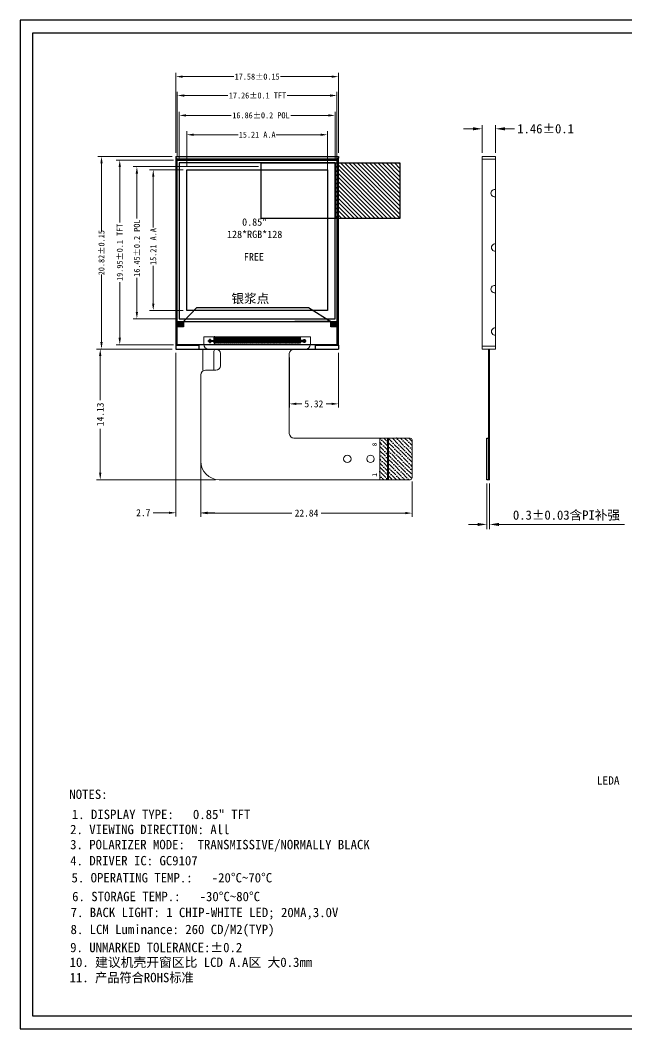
# Model space of a CAD drawing. Header units: millimetres. Extents: x 1551 to 1715, y -93 to 16.
# Drawn here: x 1551.4 to 1616.9, y -93.4 to 15.7 of the extents above; entities that cross this region are included whole.
import ezdxf
from ezdxf.lldxf.tags import DXFTag

# ---------------------------------------------------------------- set-up
doc = ezdxf.new("R2010")
doc.units = ezdxf.units.MM
for name, color, linetype, lineweight in [('BEZEL', 4, 'Continuous', 20), ('CEN', 1, 'CENTER', 15), ('FPC', 40, 'Continuous', 20), ('OBJ-DIM', 2, 'Continuous', 15), ('图框', 7, 'Continuous', 0)]:
    doc.layers.add(name, color=color, linetype=linetype, lineweight=lineweight)
for name, color, linetype in [('DIM', 120, 'Continuous'), ('DIM（标注）', 3, 'Continuous'), ('Frame', 7, 'Continuous'), ('HOUSING', 7, 'Continuous'), ('Index', 7, 'Continuous')]:
    doc.layers.add(name, color=color, linetype=linetype)
doc.styles.add('宋体', font='SimSun.ttf')
tags = doc.linetypes.add('CENTER', pattern=[2, 1.25, -0.25, 0.25, -0.25]).pattern_tags.tags
tags[10:11] = [DXFTag(74, 4), DXFTag(75, 0), DXFTag(340, '0'), DXFTag(46, 0.0), DXFTag(50, 0.0), DXFTag(44, 0.0), DXFTag(45, 0.0)]
tags[8:9] = [DXFTag(74, 4), DXFTag(75, 0), DXFTag(340, '0'), DXFTag(46, 0.0), DXFTag(50, 0.0), DXFTag(44, 0.0), DXFTag(45, 0.0)]
tags[6:7] = [DXFTag(74, 4), DXFTag(75, 0), DXFTag(340, '0'), DXFTag(46, 0.0), DXFTag(50, 0.0), DXFTag(44, 0.0), DXFTag(45, 0.0)]
tags[4:5] = [DXFTag(74, 4), DXFTag(75, 0), DXFTag(340, '0'), DXFTag(46, 0.0), DXFTag(50, 0.0), DXFTag(44, 0.0), DXFTag(45, 0.0)]
doc.dimstyles.new('ISO-25$0', dxfattribs={"dimscale": 0.5, "dimtxt": 2, "dimasz": 2, "dimexe": 0.8, "dimexo": 0.8, "dimtad": 0, "dimrnd": 0.01, "dimzin": 9, "dimdsep": 46, "dimtxsty": 'Standard', "dimcen": 2.5, "dimadec": 0, "dimazin": 2, "dimtfac": 1, "dimtofl": 0, "dimtmove": 0, "dimatfit": 0, "dimfxl": 1, "dimlwd": 13, "dimlwe": 13, "dimarcsym": 0})
doc.dimstyles.new('标准', dxfattribs={"dimtxt": 1.8, "dimasz": 1.5, "dimexe": 0.5, "dimexo": 0.4, "dimgap": 0.1, "dimtad": 1, "dimzin": 1, "dimdsep": 46, "dimtxsty": '宋体', "dimblk": 'CLOSEDBLANK', "dimcen": 0.09, "dimclrd": 96, "dimclre": 96, "dimclrt": 3, "dimadec": 0, "dimazin": 0, "dimtfac": 1, "dimtofl": 0, "dimtmove": 0, "dimatfit": 1, "dimldrblk": 'CLOSEDBLANK', "dimfxl": 1, "dimtolj": 1, "dimlwd": 0, "dimlwe": 0, "dimarcsym": 0})

# ---------------------------------------------------------------- blocks, each defined once
blk = doc.blocks.new('*D1')
at = {"color": 3, "lineweight": 13, "transparency": 16777216}
for p, q in [((1567.94, 0.54), (1561.72, 0.54)), ((1562.12, -0.21), (1562.12, -6.2)), ((1562.12, -18.66), (1562.12, -12.64)), ((1567.94, -19.41), (1561.72, -19.41))]:
    blk.add_line(p, q, dxfattribs=at)
at = {"color": 3, "transparency": 16777216}
for points in [[(1561.99, -0.21), (1562.24, -0.21), (1562.12, 0.54)], [(1561.99, -18.66), (1562.24, -18.66), (1562.12, -19.41)]]:
    blk.add_solid(points, dxfattribs=at)
at = {"layer": 'DEFPOINTS', "color": 0, "transparency": 16777216}
for p in [(1568.34, 0.54), (1562.12, -19.41), (1568.34, -19.41)]:
    blk.add_point(p, dxfattribs=at)
at = {"color": 3, "transparency": 16777216, "insert": (1562.12, -9.42), "char_height": 0.65, "attachment_point": 5, "rotation": 90, "style": '宋体'}
blk.add_mtext('19.95%%P0.1 TFT', dxfattribs=at)
blk = doc.blocks.new('*D2')
at = {"color": 3, "lineweight": 13, "transparency": 16777216}
for p, q in [((1568.34, 0.94), (1568.34, 7.93)), ((1585.6, 0.54), (1585.6, 7.93)), ((1569.09, 7.53), (1573.79, 7.53)), ((1584.85, 7.53), (1580.22, 7.53))]:
    blk.add_line(p, q, dxfattribs=at)
at = {"color": 3, "transparency": 16777216}
for points in [[(1569.09, 7.65), (1569.09, 7.4), (1568.34, 7.53)], [(1584.85, 7.65), (1584.85, 7.4), (1585.6, 7.53)]]:
    blk.add_solid(points, dxfattribs=at)
at = {"layer": 'DEFPOINTS', "color": 0, "transparency": 16777216}
for p in [(1585.6, 7.53), (1568.34, 0.54), (1585.6, 0.14)]:
    blk.add_point(p, dxfattribs=at)
at = {"color": 3, "transparency": 16777216, "insert": (1577, 7.53), "char_height": 0.65, "attachment_point": 5, "style": '宋体'}
blk.add_mtext('17.26%%P0.1 TFT', dxfattribs=at)
blk = doc.blocks.new('*D5')
at = {"color": 3, "lineweight": 13, "transparency": 16777216}
for p, q in [((1568.54, 0.64), (1568.54, 5.78)), ((1585.4, 0.64), (1585.4, 5.78)), ((1569.29, 5.38), (1574.16, 5.38)), ((1584.65, 5.38), (1580.6, 5.38))]:
    blk.add_line(p, q, dxfattribs=at)
at = {"color": 3, "transparency": 16777216}
for points in [[(1569.29, 5.5), (1569.29, 5.25), (1568.54, 5.38)], [(1584.65, 5.5), (1584.65, 5.25), (1585.4, 5.38)]]:
    blk.add_solid(points, dxfattribs=at)
at = {"layer": 'DEFPOINTS', "color": 0, "transparency": 16777216}
for p in [(1585.4, 5.38), (1568.54, 0.24), (1585.4, 0.24)]:
    blk.add_point(p, dxfattribs=at)
at = {"color": 3, "transparency": 16777216, "insert": (1577.38, 5.38), "char_height": 0.65, "attachment_point": 5, "style": '宋体'}
blk.add_mtext('16.86%%p0.2 POL', dxfattribs=at)
blk = doc.blocks.new('*D6')
at = {"color": 3, "lineweight": 13, "transparency": 16777216}
for p, q in [((1577.1, -0.16), (1563.57, -0.16)), ((1563.97, -0.91), (1563.97, -5.75)), ((1563.97, -15.86), (1563.97, -12.19)), ((1568.14, -16.61), (1563.57, -16.61))]:
    blk.add_line(p, q, dxfattribs=at)
at = {"color": 3, "transparency": 16777216}
for points in [[(1563.84, -0.91), (1564.09, -0.91), (1563.97, -0.16)], [(1563.84, -15.86), (1564.09, -15.86), (1563.97, -16.61)]]:
    blk.add_solid(points, dxfattribs=at)
at = {"layer": 'DEFPOINTS', "color": 0, "transparency": 16777216}
for p in [(1577.5, -0.16), (1563.97, -16.61), (1568.54, -16.61)]:
    blk.add_point(p, dxfattribs=at)
at = {"color": 3, "transparency": 16777216, "insert": (1563.97, -8.97), "char_height": 0.65, "attachment_point": 5, "rotation": 90, "style": '宋体'}
blk.add_mtext('16.45%%P0.2 POL', dxfattribs=at)
blk = doc.blocks.new('*D8')
at = {"color": 3, "lineweight": 13, "transparency": 16777216}
for p, q in [((1568.96, -0.5), (1565.34, -0.5)), ((1565.74, -1.25), (1565.74, -6.74)), ((1565.74, -14.96), (1565.74, -10.87)), ((1568.96, -15.71), (1565.34, -15.71))]:
    blk.add_line(p, q, dxfattribs=at)
at = {"color": 3, "transparency": 16777216}
for points in [[(1565.61, -1.25), (1565.86, -1.25), (1565.74, -0.5)], [(1565.61, -14.96), (1565.86, -14.96), (1565.74, -15.71)]]:
    blk.add_solid(points, dxfattribs=at)
at = {"layer": 'DEFPOINTS', "color": 0, "transparency": 16777216}
for p in [(1565.74, -0.5), (1569.36, -0.5), (1569.36, -15.71)]:
    blk.add_point(p, dxfattribs=at)
at = {"color": 3, "transparency": 16777216, "insert": (1565.74, -8.8), "char_height": 0.65, "attachment_point": 5, "rotation": 90, "style": '宋体'}
blk.add_mtext('15.21 A.A', dxfattribs=at)
blk = doc.blocks.new('*D9')
at = {"color": 3, "lineweight": 13, "transparency": 16777216}
for p, q in [((1569.36, -0.1), (1569.36, 3.69)), ((1570.11, 3.29), (1574.9, 3.29)), ((1583.82, 3.29), (1579.04, 3.29)), ((1584.57, -0.5), (1584.57, 3.69))]:
    blk.add_line(p, q, dxfattribs=at)
at = {"color": 3, "transparency": 16777216}
for points in [[(1570.11, 3.41), (1570.11, 3.16), (1569.36, 3.29)], [(1583.82, 3.41), (1583.82, 3.16), (1584.57, 3.29)]]:
    blk.add_solid(points, dxfattribs=at)
at = {"layer": 'DEFPOINTS', "color": 0, "transparency": 16777216}
for p in [(1584.57, 3.29), (1569.36, -0.5), (1584.57, -0.9)]:
    blk.add_point(p, dxfattribs=at)
at = {"color": 3, "transparency": 16777216, "insert": (1576.97, 3.29), "char_height": 0.65, "attachment_point": 5, "style": '宋体'}
blk.add_mtext('15.21 A.A', dxfattribs=at)
blk = doc.blocks.new('*D25')
at = {"color": 3, "lineweight": 13, "transparency": 16777216}
for p, q in [((1568.18, 1.34), (1568.18, 9.97)), ((1585.76, 1.34), (1585.76, 9.97)), ((1568.93, 9.57), (1574.46, 9.57)), ((1585.01, 9.57), (1579.48, 9.57))]:
    blk.add_line(p, q, dxfattribs=at)
at = {"color": 3, "transparency": 16777216}
for points in [[(1568.93, 9.69), (1568.93, 9.44), (1568.18, 9.57)], [(1585.01, 9.69), (1585.01, 9.44), (1585.76, 9.57)]]:
    blk.add_solid(points, dxfattribs=at)
at = {"layer": 'DEFPOINTS', "color": 0, "transparency": 16777216}
for p in [(1585.76, 9.57), (1568.18, 0.94), (1585.76, 0.94)]:
    blk.add_point(p, dxfattribs=at)
at = {"color": 3, "transparency": 16777216, "insert": (1576.97, 9.57), "char_height": 0.65, "attachment_point": 5, "style": '宋体'}
blk.add_mtext('17.58%%P0.15', dxfattribs=at)
blk = doc.blocks.new('*D26')
at = {"color": 3, "lineweight": 13, "transparency": 16777216}
for p, q in [((1567.78, 0.94), (1559.74, 0.94)), ((1560.14, 0.19), (1560.14, -7.13)), ((1560.14, -19.13), (1560.14, -11.81)), ((1567.78, -19.88), (1559.74, -19.88))]:
    blk.add_line(p, q, dxfattribs=at)
at = {"color": 3, "transparency": 16777216}
for points in [[(1560.02, 0.19), (1560.27, 0.19), (1560.14, 0.94)], [(1560.02, -19.13), (1560.27, -19.13), (1560.14, -19.88)]]:
    blk.add_solid(points, dxfattribs=at)
at = {"layer": 'DEFPOINTS', "color": 0, "transparency": 16777216}
for p in [(1568.18, 0.94), (1560.14, -19.88), (1568.18, -19.88)]:
    blk.add_point(p, dxfattribs=at)
at = {"color": 3, "transparency": 16777216, "insert": (1560.14, -9.47), "char_height": 0.65, "attachment_point": 5, "rotation": 90, "style": '宋体'}
blk.add_mtext('20.82{\\Ftxt|c0;\\Q3;%%P0.15}', dxfattribs=at)
blk = doc.blocks.new('*D24')
at = {"layer": 'DEFPOINTS', "color": 0, "transparency": 16777216}
for p in [(1601.29, 3.93), (1601.29, 0.94), (1602.75, 0.94)]:
    blk.add_point(p, dxfattribs=at)
at = {"layer": 'DIM（标注）', "color": 0, "lineweight": 13, "transparency": 16777216}
for p, q in [((1600.29, 3.93), (1599.29, 3.93)), ((1601.29, 1.34), (1601.29, 4.33)), ((1602.75, 1.34), (1602.75, 4.33)), ((1603.75, 3.93), (1604.79, 3.93))]:
    blk.add_line(p, q, dxfattribs=at)
at = {"layer": 'DIM（标注）', "color": 0, "transparency": 16777216}
for points in [[(1600.29, 4.1), (1600.29, 3.76), (1601.29, 3.93)], [(1603.75, 4.1), (1603.75, 3.76), (1602.75, 3.93)]]:
    blk.add_solid(points, dxfattribs=at)
at = {"layer": 'DIM（标注）', "color": 0, "transparency": 16777216, "insert": (1608.15, 3.93), "char_height": 1, "attachment_point": 5}
blk.add_mtext('{\\fSimSun|b0|i0|c134|p2;1.46%%P0.1}', dxfattribs=at)
blk = doc.blocks.new('A$C2CD672AE')
at = {"color": 6}
blk.add_lwpolyline([(1.03, 18.91), (16.23, 18.91), (16.23, 3.7), (1.03, 3.7)], close=True, dxfattribs=at)
for points in [[(3.98, 0.35), (3.38, 0.35), (3.38, 0.45), (3.98, 0.45)], [(3.58, 0.55), (3.48, 0.55), (3.48, 0.25), (3.58, 0.25)], [(4.05, 0.15), (3.98, 0.15), (3.98, 0.85), (4.05, 0.85)], [(3.98, 0.15), (4.05, 0.15), (4.05, 0.85), (3.98, 0.85)], [(4.18, 0.15), (4.11, 0.15), (4.11, 0.85), (4.18, 0.85)], [(4.31, 0.15), (4.24, 0.15), (4.24, 0.85), (4.31, 0.85)], [(4.44, 0.15), (4.37, 0.15), (4.37, 0.85), (4.44, 0.85)], [(4.57, 0.15), (4.5, 0.15), (4.5, 0.85), (4.57, 0.85)], [(4.7, 0.15), (4.63, 0.15), (4.63, 0.85), (4.7, 0.85)], [(4.83, 0.15), (4.76, 0.15), (4.76, 0.85), (4.83, 0.85)], [(4.96, 0.15), (4.89, 0.15), (4.89, 0.85), (4.96, 0.85)], [(5.09, 0.15), (5.02, 0.15), (5.02, 0.85), (5.09, 0.85)], [(5.22, 0.15), (5.15, 0.15), (5.15, 0.85), (5.22, 0.85)], [(5.35, 0.15), (5.28, 0.15), (5.28, 0.85), (5.35, 0.85)], [(5.48, 0.15), (5.41, 0.15), (5.41, 0.85), (5.48, 0.85)], [(5.61, 0.15), (5.54, 0.15), (5.54, 0.85), (5.61, 0.85)], [(5.74, 0.15), (5.67, 0.15), (5.67, 0.85), (5.74, 0.85)], [(5.87, 0.15), (5.8, 0.15), (5.8, 0.85), (5.87, 0.85)], [(6, 0.15), (5.93, 0.15), (5.93, 0.85), (6, 0.85)], [(6.13, 0.15), (6.06, 0.15), (6.06, 0.85), (6.13, 0.85)], [(6.26, 0.15), (6.19, 0.15), (6.19, 0.85), (6.26, 0.85)], [(6.39, 0.15), (6.32, 0.15), (6.32, 0.85), (6.39, 0.85)], [(6.52, 0.15), (6.45, 0.15), (6.45, 0.85), (6.52, 0.85)], [(6.65, 0.15), (6.58, 0.15), (6.58, 0.85), (6.65, 0.85)], [(6.78, 0.15), (6.71, 0.15), (6.71, 0.85), (6.78, 0.85)], [(6.91, 0.15), (6.84, 0.15), (6.84, 0.85), (6.91, 0.85)], [(7.04, 0.15), (6.97, 0.15), (6.97, 0.85), (7.04, 0.85)], [(7.17, 0.15), (7.1, 0.15), (7.1, 0.85), (7.17, 0.85)], [(7.3, 0.15), (7.23, 0.15), (7.23, 0.85), (7.3, 0.85)], [(7.43, 0.15), (7.36, 0.15), (7.36, 0.85), (7.43, 0.85)], [(7.56, 0.15), (7.49, 0.15), (7.49, 0.85), (7.56, 0.85)], [(7.69, 0.15), (7.62, 0.15), (7.62, 0.85), (7.69, 0.85)], [(7.82, 0.15), (7.75, 0.15), (7.75, 0.85), (7.82, 0.85)], [(7.95, 0.15), (7.88, 0.15), (7.88, 0.85), (7.95, 0.85)], [(8.08, 0.15), (8.01, 0.15), (8.01, 0.85), (8.08, 0.85)], [(8.21, 0.15), (8.14, 0.15), (8.14, 0.85), (8.21, 0.85)], [(8.34, 0.15), (8.27, 0.15), (8.27, 0.85), (8.34, 0.85)], [(8.47, 0.15), (8.4, 0.15), (8.4, 0.85), (8.47, 0.85)], [(8.6, 0.15), (8.53, 0.15), (8.53, 0.85), (8.6, 0.85)], [(8.73, 0.15), (8.66, 0.15), (8.66, 0.85), (8.73, 0.85)], [(8.86, 0.15), (8.79, 0.15), (8.79, 0.85), (8.86, 0.85)], [(8.99, 0.15), (8.92, 0.15), (8.92, 0.85), (8.99, 0.85)], [(9.12, 0.15), (9.05, 0.15), (9.05, 0.85), (9.12, 0.85)], [(9.25, 0.15), (9.18, 0.15), (9.18, 0.85), (9.25, 0.85)], [(9.38, 0.15), (9.31, 0.15), (9.31, 0.85), (9.38, 0.85)], [(9.51, 0.15), (9.44, 0.15), (9.44, 0.85), (9.51, 0.85)], [(9.64, 0.15), (9.57, 0.15), (9.57, 0.85), (9.64, 0.85)], [(9.77, 0.15), (9.7, 0.15), (9.7, 0.85), (9.77, 0.85)], [(9.9, 0.15), (9.83, 0.15), (9.83, 0.85), (9.9, 0.85)], [(10.03, 0.15), (9.96, 0.15), (9.96, 0.85), (10.03, 0.85)], [(10.16, 0.15), (10.09, 0.15), (10.09, 0.85), (10.16, 0.85)], [(10.29, 0.15), (10.22, 0.15), (10.22, 0.85), (10.29, 0.85)], [(10.42, 0.15), (10.35, 0.15), (10.35, 0.85), (10.42, 0.85)], [(10.55, 0.15), (10.48, 0.15), (10.48, 0.85), (10.55, 0.85)], [(10.68, 0.15), (10.61, 0.15), (10.61, 0.85), (10.68, 0.85)], [(10.81, 0.15), (10.74, 0.15), (10.74, 0.85), (10.81, 0.85)], [(10.94, 0.15), (10.87, 0.15), (10.87, 0.85), (10.94, 0.85)], [(11.07, 0.15), (11, 0.15), (11, 0.85), (11.07, 0.85)], [(11.2, 0.15), (11.13, 0.15), (11.13, 0.85), (11.2, 0.85)], [(11.33, 0.15), (11.26, 0.15), (11.26, 0.85), (11.33, 0.85)], [(11.46, 0.15), (11.39, 0.15), (11.39, 0.85), (11.46, 0.85)], [(11.59, 0.15), (11.52, 0.15), (11.52, 0.85), (11.59, 0.85)], [(11.72, 0.15), (11.65, 0.15), (11.65, 0.85), (11.72, 0.85)], [(11.85, 0.15), (11.78, 0.15), (11.78, 0.85), (11.85, 0.85)], [(11.98, 0.15), (11.91, 0.15), (11.91, 0.85), (11.98, 0.85)], [(12.11, 0.15), (12.04, 0.15), (12.04, 0.85), (12.11, 0.85)], [(12.24, 0.15), (12.17, 0.15), (12.17, 0.85), (12.24, 0.85)], [(12.37, 0.15), (12.3, 0.15), (12.3, 0.85), (12.37, 0.85)], [(12.5, 0.15), (12.43, 0.15), (12.43, 0.85), (12.5, 0.85)], [(12.63, 0.15), (12.56, 0.15), (12.56, 0.85), (12.63, 0.85)], [(12.76, 0.15), (12.69, 0.15), (12.69, 0.85), (12.76, 0.85)], [(12.89, 0.15), (12.82, 0.15), (12.82, 0.85), (12.89, 0.85)], [(13.02, 0.15), (12.95, 0.15), (12.95, 0.85), (13.02, 0.85)], [(13.15, 0.15), (13.08, 0.15), (13.08, 0.85), (13.15, 0.85)], [(13.28, 0.15), (13.21, 0.15), (13.21, 0.85), (13.28, 0.85)], [(13.28, 0.35), (13.88, 0.35), (13.88, 0.45), (13.28, 0.45)], [(13.68, 0.55), (13.78, 0.55), (13.78, 0.25), (13.68, 0.25)]]:
    blk.add_lwpolyline(points, close=True)
at = {"layer": 'DIM'}
for p, q in [((0, 19.95), (17.26, 19.95)), ((0, 0), (0, 19.95)), ((17.26, 19.95), (17.26, 0)), ((0, 2.5), (17.26, 2.5)), ((17.26, 0), (0, 0))]:
    blk.add_line(p, q, dxfattribs=at)
at = {"color": 4, "char_height": 2, "attachment_point": 1, "style": '宋体'}
for s, insert, width in [('{\\H0.4x;   0.85" \\P128*RGB*128}', (5.37, 13.66), 8.1916), ('{\\H0.4x;FREE}', (7.19, 9.9), 3.1399)]:
    blk.add_mtext(s, dxfattribs=dict(at, insert=insert, width=width))
blk = doc.blocks.new('*D36')
at = {"color": 3, "lineweight": 13, "transparency": 16777216}
for p, q in [((1567.78, -19.88), (1559.61, -19.88)), ((1560.01, -20.63), (1560.01, -25.39)), ((1560.01, -33.26), (1560.01, -28.5)), ((1572.48, -34.01), (1559.61, -34.01))]:
    blk.add_line(p, q, dxfattribs=at)
at = {"color": 3, "transparency": 16777216}
for points in [[(1559.88, -20.63), (1560.13, -20.63), (1560.01, -19.88)], [(1559.88, -33.26), (1560.13, -33.26), (1560.01, -34.01)]]:
    blk.add_solid(points, dxfattribs=at)
at = {"layer": 'DEFPOINTS', "color": 0, "transparency": 16777216}
for p in [(1568.18, -19.88), (1560.01, -34.01), (1572.88, -34.01)]:
    blk.add_point(p, dxfattribs=at)
at = {"color": 3, "transparency": 16777216, "insert": (1560.01, -26.94), "char_height": 0.75, "attachment_point": 5, "rotation": 90, "style": '宋体'}
blk.add_mtext('14.13', dxfattribs=at)
blk = doc.blocks.new('*D38')
at = {"color": 2, "lineweight": 0, "transparency": 16777216}
for p, q in [((1601.8, -34.41), (1601.8, -39.34)), ((1602.1, -34.41), (1602.1, -39.34)), ((1600.8, -38.84), (1599.8, -38.84)), ((1603.1, -38.84), (1616.68, -38.84))]:
    blk.add_line(p, q, dxfattribs=at)
at = {"color": 2, "transparency": 16777216}
for points in [[(1600.8, -38.68), (1600.8, -39.01), (1601.8, -38.84)], [(1603.1, -38.68), (1603.1, -39.01), (1602.1, -38.84)]]:
    blk.add_solid(points, dxfattribs=at)
at = {"layer": 'DEFPOINTS', "color": 0, "transparency": 16777216}
for p in [(1601.8, -34.01), (1602.1, -34.01), (1601.8, -38.84)]:
    blk.add_point(p, dxfattribs=at)
at = {"color": 3, "transparency": 16777216, "insert": (1610.41, -37.89), "char_height": 1, "attachment_point": 5, "style": '宋体'}
blk.add_mtext('\\A1;0.3%%P0.03含PI补强', dxfattribs=at)
blk = doc.blocks.new('_ClosedBlank')
at = {"color": 0, "linetype": 'ByBlock', "lineweight": -2}
for p, q in [((-1, 0.17), (0, 0)), ((-1, 0.17), (-1, -0.17)), ((0, 0), (-1, -0.17))]:
    blk.add_line(p, q, dxfattribs=at)
blk = doc.blocks.new('*D39')
at = {"color": 3, "lineweight": 13, "transparency": 16777216}
for p, q in [((1568.18, -20.28), (1568.18, -37.98)), ((1570.88, -23.08), (1570.88, -37.98)), ((1567.43, -37.58), (1565.71, -37.58)), ((1571.63, -37.58), (1572.38, -37.58))]:
    blk.add_line(p, q, dxfattribs=at)
at = {"color": 3, "transparency": 16777216}
for points in [[(1567.43, -37.46), (1567.43, -37.71), (1568.18, -37.58)], [(1571.63, -37.46), (1571.63, -37.71), (1570.88, -37.58)]]:
    blk.add_solid(points, dxfattribs=at)
at = {"layer": 'DEFPOINTS', "color": 0, "transparency": 16777216}
for p in [(1568.18, -19.88), (1570.88, -22.68), (1570.88, -37.58)]:
    blk.add_point(p, dxfattribs=at)
at = {"color": 3, "transparency": 16777216, "insert": (1564.66, -37.58), "char_height": 0.75, "attachment_point": 5, "style": '宋体'}
blk.add_mtext('2.7', dxfattribs=at)
blk = doc.blocks.new('*D40')
at = {"color": 3, "lineweight": 13, "transparency": 16777216}
for p, q in [((1570.88, -27.74), (1570.88, -38.02)), ((1593.72, -34.21), (1593.72, -38.02)), ((1571.63, -37.62), (1580.7, -37.62)), ((1592.97, -37.62), (1583.9, -37.62))]:
    blk.add_line(p, q, dxfattribs=at)
at = {"color": 3, "transparency": 16777216}
for points in [[(1571.63, -37.49), (1571.63, -37.74), (1570.88, -37.62)], [(1592.97, -37.49), (1592.97, -37.74), (1593.72, -37.62)]]:
    blk.add_solid(points, dxfattribs=at)
at = {"layer": 'DEFPOINTS', "color": 0, "transparency": 16777216}
for p in [(1570.88, -27.34), (1593.72, -33.81), (1593.72, -37.62)]:
    blk.add_point(p, dxfattribs=at)
at = {"color": 3, "transparency": 16777216, "insert": (1582.3, -37.62), "char_height": 0.75, "attachment_point": 5, "style": '宋体'}
blk.add_mtext('22.84', dxfattribs=at)
blk = doc.blocks.new('*D41')
at = {"color": 3, "lineweight": 13, "transparency": 16777216}
for p, q in [((1585.76, -20.28), (1585.76, -26.21)), ((1580.45, -20.78), (1580.45, -26.21)), ((1581.2, -25.81), (1581.79, -25.81)), ((1585.01, -25.81), (1584.42, -25.81))]:
    blk.add_line(p, q, dxfattribs=at)
at = {"color": 3, "transparency": 16777216}
for points in [[(1581.2, -25.68), (1581.2, -25.93), (1580.45, -25.81)], [(1585.01, -25.68), (1585.01, -25.93), (1585.76, -25.81)]]:
    blk.add_solid(points, dxfattribs=at)
at = {"layer": 'DEFPOINTS', "color": 0, "transparency": 16777216}
for p in [(1580.45, -20.38), (1585.76, -19.88), (1580.45, -25.81)]:
    blk.add_point(p, dxfattribs=at)
at = {"color": 3, "transparency": 16777216, "insert": (1583.1, -25.81), "char_height": 0.75, "attachment_point": 5, "style": '宋体'}
blk.add_mtext('5.32', dxfattribs=at)

msp = doc.modelspace()

# ---------------------------------------------------------------- hatches: boundary and pattern name
h = msp.add_hatch()
h.set_pattern_fill('ANSI31', color=2, scale=0.1, angle=90, style=0)
h.set_pattern_definition([(135, (4.5981, -11.03934), (-0.2245064, -0.2245064), [])])
h.paths.add_polyline_path([(1585.3979, 0.2407), (1585.3979, -5.7593), (1592.3979, -5.7593), (1592.3979, 0.2407)])
for points in [[(1569.001, -17.4831), (1569.001, -16.909), (1568.3379, -16.909), (1568.3379, -17.4831)], [(1585.5979, -17.4831), (1585.5979, -16.909), (1584.9348, -16.909), (1584.9348, -17.4831)]]:
    msp.add_hatch(color=256).paths.add_polyline_path(points)
h = msp.add_hatch()
h.set_pattern_fill('ANSI36', color=256, scale=0.1, angle=90, style=0)
h.set_pattern_definition([(135, (1552.8386, -1685.80832), (-0.61739261, 0.1683798), [0.79375, -0.15875, 0, -0.15875])])
h.paths.add_polyline_path([(1593.0179, -34.0093), (1593.5179, -34.0093, 0.41421356), (1593.7179, -33.8093), (1593.7179, -29.7093, 0.41421356), (1593.5179, -29.5093), (1593.0179, -29.5093), (1591.1179, -29.5093), (1591.1179, -34.0093)])
h.paths.add_polyline_path([(1590.2179, -34.0093), (1591.1179, -34.0093), (1591.1179, -29.5093), (1590.2179, -29.5093)])

# ---------------------------------------------------------------- linework, layer by layer
for p, q in [((1568.1779, 0.9407), (1585.7579, 0.9407)), ((1568.1779, 0.9407), (1568.1779, 0.7407)), ((1585.6579, 0.6407), (1568.2779, 0.6407)), ((1577.3979, 0.2407), (1592.3979, 0.2407)), ((1577.3979, -5.7593), (1577.3979, 0.2407)), ((1585.3979, 0.2407), (1585.3979, -5.7593)), ((1585.7579, 0.9407), (1585.7579, 0.7407)), ((1592.3979, 0.2407), (1592.3979, -5.7593)), ((1592.3979, -5.7593), (1577.3979, -5.7593)), ((1569.001, -16.909), (1570.4525, -15.4055)), ((1570.4525, -15.4055), (1582.5322, -15.4055)), ((1582.5322, -15.4055), (1584.9348, -16.909)), ((1584.9348, -16.909), (1581.0466, -16.909)), ((1568.1779, -19.4793), (1570.6779, -19.4793)), ((1568.1779, -19.4793), (1568.1779, -19.8793)), ((1570.6779, -19.4793), (1570.6779, -19.8793)), ((1583.2579, -19.4793), (1583.2579, -19.8793)), ((1583.2579, -19.4793), (1585.7579, -19.4793)), ((1585.7579, -19.4793), (1585.7579, -19.8793)), ((1568.1779, -19.8793), (1585.7579, -19.8793)), ((1602.098, -34.0093), (1601.968, -34.0093))]:
    msp.add_line(p, q)
at = {"color": 47, "lineweight": 9}
for p, q in [((1601.968, -19.8793), (1601.968, -34.0093)), ((1602.098, -19.8793), (1602.098, -34.0093))]:
    msp.add_line(p, q, dxfattribs=at)
for points in [[(1568.5379, -16.609), (1585.3979, -16.609), (1585.3979, 0.2407), (1568.5379, 0.2407)], [(1568.3379, -16.909), (1569.001, -16.909), (1569.001, -17.4831), (1568.3379, -17.4831)], [(1584.9348, -16.909), (1585.5979, -16.909), (1585.5979, -17.4831), (1584.9348, -17.4831)], [(1571.7179, -18.959), (1572.3179, -18.959), (1572.3179, -19.059), (1571.7179, -19.059)], [(1571.8179, -18.859), (1571.9179, -18.859), (1571.9179, -19.159), (1571.8179, -19.159)], [(1572.3204, -18.559), (1572.3854, -18.559), (1572.3854, -19.259), (1572.3204, -19.259)], [(1572.4504, -18.559), (1572.5154, -18.559), (1572.5154, -19.259), (1572.4504, -19.259)], [(1572.5804, -18.559), (1572.6454, -18.559), (1572.6454, -19.259), (1572.5804, -19.259)], [(1572.7104, -18.559), (1572.7754, -18.559), (1572.7754, -19.259), (1572.7104, -19.259)], [(1572.8404, -18.559), (1572.9054, -18.559), (1572.9054, -19.259), (1572.8404, -19.259)], [(1572.9704, -18.559), (1573.0354, -18.559), (1573.0354, -19.259), (1572.9704, -19.259)], [(1573.1004, -18.559), (1573.1654, -18.559), (1573.1654, -19.259), (1573.1004, -19.259)], [(1573.2304, -18.559), (1573.2954, -18.559), (1573.2954, -19.259), (1573.2304, -19.259)], [(1573.3604, -18.559), (1573.4254, -18.559), (1573.4254, -19.259), (1573.3604, -19.259)], [(1573.4904, -18.559), (1573.5554, -18.559), (1573.5554, -19.259), (1573.4904, -19.259)], [(1573.6204, -18.559), (1573.6854, -18.559), (1573.6854, -19.259), (1573.6204, -19.259)], [(1573.7504, -18.559), (1573.8154, -18.559), (1573.8154, -19.259), (1573.7504, -19.259)], [(1573.8804, -18.559), (1573.9454, -18.559), (1573.9454, -19.259), (1573.8804, -19.259)], [(1574.0104, -18.559), (1574.0754, -18.559), (1574.0754, -19.259), (1574.0104, -19.259)], [(1574.1404, -18.559), (1574.2054, -18.559), (1574.2054, -19.259), (1574.1404, -19.259)], [(1574.2704, -18.559), (1574.3354, -18.559), (1574.3354, -19.259), (1574.2704, -19.259)], [(1574.4004, -18.559), (1574.4654, -18.559), (1574.4654, -19.259), (1574.4004, -19.259)], [(1574.5304, -18.559), (1574.5954, -18.559), (1574.5954, -19.259), (1574.5304, -19.259)], [(1574.6604, -18.559), (1574.7254, -18.559), (1574.7254, -19.259), (1574.6604, -19.259)], [(1574.7904, -18.559), (1574.8554, -18.559), (1574.8554, -19.259), (1574.7904, -19.259)], [(1574.9204, -18.559), (1574.9854, -18.559), (1574.9854, -19.259), (1574.9204, -19.259)], [(1575.0504, -18.559), (1575.1154, -18.559), (1575.1154, -19.259), (1575.0504, -19.259)], [(1575.1804, -18.559), (1575.2454, -18.559), (1575.2454, -19.259), (1575.1804, -19.259)], [(1575.3104, -18.559), (1575.3754, -18.559), (1575.3754, -19.259), (1575.3104, -19.259)], [(1575.4404, -18.559), (1575.5054, -18.559), (1575.5054, -19.259), (1575.4404, -19.259)], [(1575.5704, -18.559), (1575.6354, -18.559), (1575.6354, -19.259), (1575.5704, -19.259)], [(1575.7004, -18.559), (1575.7654, -18.559), (1575.7654, -19.259), (1575.7004, -19.259)], [(1575.8304, -18.559), (1575.8954, -18.559), (1575.8954, -19.259), (1575.8304, -19.259)], [(1575.9604, -18.559), (1576.0254, -18.559), (1576.0254, -19.259), (1575.9604, -19.259)], [(1576.0904, -18.559), (1576.1554, -18.559), (1576.1554, -19.259), (1576.0904, -19.259)], [(1576.2204, -18.559), (1576.2854, -18.559), (1576.2854, -19.259), (1576.2204, -19.259)], [(1576.3504, -18.559), (1576.4154, -18.559), (1576.4154, -19.259), (1576.3504, -19.259)], [(1576.4804, -18.559), (1576.5454, -18.559), (1576.5454, -19.259), (1576.4804, -19.259)], [(1576.6104, -18.559), (1576.6754, -18.559), (1576.6754, -19.259), (1576.6104, -19.259)], [(1576.7404, -18.559), (1576.8054, -18.559), (1576.8054, -19.259), (1576.7404, -19.259)], [(1576.8704, -18.559), (1576.9354, -18.559), (1576.9354, -19.259), (1576.8704, -19.259)], [(1577.0004, -18.559), (1577.0654, -18.559), (1577.0654, -19.259), (1577.0004, -19.259)], [(1577.1304, -18.559), (1577.1954, -18.559), (1577.1954, -19.259), (1577.1304, -19.259)], [(1577.2604, -18.559), (1577.3254, -18.559), (1577.3254, -19.259), (1577.2604, -19.259)], [(1577.3904, -18.559), (1577.4554, -18.559), (1577.4554, -19.259), (1577.3904, -19.259)], [(1577.5204, -18.559), (1577.5854, -18.559), (1577.5854, -19.259), (1577.5204, -19.259)], [(1577.6504, -18.559), (1577.7154, -18.559), (1577.7154, -19.259), (1577.6504, -19.259)], [(1577.7804, -18.559), (1577.8454, -18.559), (1577.8454, -19.259), (1577.7804, -19.259)], [(1577.9104, -18.559), (1577.9754, -18.559), (1577.9754, -19.259), (1577.9104, -19.259)], [(1578.0404, -18.559), (1578.1054, -18.559), (1578.1054, -19.259), (1578.0404, -19.259)], [(1578.1704, -18.559), (1578.2354, -18.559), (1578.2354, -19.259), (1578.1704, -19.259)], [(1578.3004, -18.559), (1578.3654, -18.559), (1578.3654, -19.259), (1578.3004, -19.259)], [(1578.4304, -18.559), (1578.4954, -18.559), (1578.4954, -19.259), (1578.4304, -19.259)], [(1578.5604, -18.559), (1578.6254, -18.559), (1578.6254, -19.259), (1578.5604, -19.259)], [(1578.6904, -18.559), (1578.7554, -18.559), (1578.7554, -19.259), (1578.6904, -19.259)], [(1578.8204, -18.559), (1578.8854, -18.559), (1578.8854, -19.259), (1578.8204, -19.259)], [(1578.9504, -18.559), (1579.0154, -18.559), (1579.0154, -19.259), (1578.9504, -19.259)], [(1579.0804, -18.559), (1579.1454, -18.559), (1579.1454, -19.259), (1579.0804, -19.259)], [(1579.2104, -18.559), (1579.2754, -18.559), (1579.2754, -19.259), (1579.2104, -19.259)], [(1579.3404, -18.559), (1579.4054, -18.559), (1579.4054, -19.259), (1579.3404, -19.259)], [(1579.4704, -18.559), (1579.5354, -18.559), (1579.5354, -19.259), (1579.4704, -19.259)], [(1579.6004, -18.559), (1579.6654, -18.559), (1579.6654, -19.259), (1579.6004, -19.259)], [(1579.7304, -18.559), (1579.7954, -18.559), (1579.7954, -19.259), (1579.7304, -19.259)], [(1579.8604, -18.559), (1579.9254, -18.559), (1579.9254, -19.259), (1579.8604, -19.259)], [(1579.9904, -18.559), (1580.0554, -18.559), (1580.0554, -19.259), (1579.9904, -19.259)], [(1580.1204, -18.559), (1580.1854, -18.559), (1580.1854, -19.259), (1580.1204, -19.259)], [(1580.2504, -18.559), (1580.3154, -18.559), (1580.3154, -19.259), (1580.2504, -19.259)], [(1580.3804, -18.559), (1580.4454, -18.559), (1580.4454, -19.259), (1580.3804, -19.259)], [(1580.5104, -18.559), (1580.5754, -18.559), (1580.5754, -19.259), (1580.5104, -19.259)], [(1580.6404, -18.559), (1580.7054, -18.559), (1580.7054, -19.259), (1580.6404, -19.259)], [(1580.7704, -18.559), (1580.8354, -18.559), (1580.8354, -19.259), (1580.7704, -19.259)], [(1580.9004, -18.559), (1580.9654, -18.559), (1580.9654, -19.259), (1580.9004, -19.259)], [(1581.0304, -18.559), (1581.0954, -18.559), (1581.0954, -19.259), (1581.0304, -19.259)], [(1581.1604, -18.559), (1581.2254, -18.559), (1581.2254, -19.259), (1581.1604, -19.259)], [(1581.2904, -18.559), (1581.3554, -18.559), (1581.3554, -19.259), (1581.2904, -19.259)], [(1581.4204, -18.559), (1581.4854, -18.559), (1581.4854, -19.259), (1581.4204, -19.259)], [(1581.5504, -18.559), (1581.6154, -18.559), (1581.6154, -19.259), (1581.5504, -19.259)], [(1581.6179, -19.059), (1582.2179, -19.059), (1582.2179, -18.959), (1581.6179, -18.959)], [(1582.0179, -18.859), (1582.1179, -18.859), (1582.1179, -19.159), (1582.0179, -19.159)], [(1601.798, -29.5093), (1601.968, -29.5093), (1601.968, -34.0093), (1601.798, -34.0093)]]:
    msp.add_lwpolyline(points, close=True)
at = {"const_width": 0.2}
msp.add_lwpolyline([(1591.1179, -34.0093), (1591.1179, -29.5093)], dxfattribs=at)
at = {"layer": 'BEZEL', "lineweight": 9}
for p, q in [((1568.2779, 0.7407), (1568.1779, 0.7407)), ((1568.1779, 0.7407), (1568.1779, -19.4793)), ((1568.2779, 0.7407), (1568.2779, -19.4793)), ((1585.6579, 0.7407), (1585.6579, -19.4793)), ((1585.7579, 0.7407), (1585.6579, 0.7407)), ((1585.7579, 0.7407), (1585.7579, -19.4793)), ((1602.748, 0.6407), (1601.288, 0.6407)), ((1601.288, 0.6407), (1601.288, -19.5793)), ((1602.748, -19.5793), (1602.748, 0.6407)), ((1602.748, -19.5793), (1601.288, -19.5793))]:
    msp.add_line(p, q, dxfattribs=at)
for centre in [(1602.6367, -3.0329), (1602.698, -8.9108), (1602.6367, -13.4011), (1602.698, -17.9957), (1602.698, -17.9957)]:
    msp.add_arc(centre, 0.4, 82.819244, 277.180756, dxfattribs=at)
at = {"layer": 'FPC'}
for p, q in [((1571.2179, -18.559), (1582.7179, -18.559)), ((1571.2179, -18.559), (1571.2179, -19.3793)), ((1582.7179, -18.559), (1582.7179, -19.3793)), ((1571.0819, -19.8793), (1571.0819, -22.1867)), ((1571.7179, -19.8793), (1572.4983, -19.8793)), ((1572.2819, -21.9983), (1572.2819, -20.2293)), ((1572.9983, -20.3793), (1572.9983, -21.6793)), ((1580.4454, -29.0093), (1580.4454, -20.3793)), ((1580.9454, -19.8793), (1582.2179, -19.8793)), ((1570.8779, -22.6793), (1570.8779, -32.0093)), ((1572.4983, -22.1793), (1571.3779, -22.1793)), ((1580.9454, -29.5093), (1593.5179, -29.5093)), ((1590.2179, -34.0093), (1590.2179, -29.5093)), ((1591.1179, -29.5093), (1591.1179, -34.0093)), ((1593.7179, -33.8093), (1593.7179, -29.7093)), ((1593.0179, -34.0093), (1572.8779, -34.0093))]:
    msp.add_line(p, q, dxfattribs=at)
at = {"layer": 'FPC', "color": 2}
for p, q in [((1591.1179, -30.1593), (1591.1179, -29.8593)), ((1591.1179, -33.6593), (1591.1179, -33.3593))]:
    msp.add_line(p, q, dxfattribs=at)
at = {"layer": 'FPC', "color": 30}
msp.add_line((1593.5179, -34.0093), (1593.0179, -34.0093), dxfattribs=at)
at = {"layer": 'FPC'}
for centre in [(1586.7179, -31.7593), (1589.2179, -31.7593)]:
    msp.add_circle(centre, 0.4, dxfattribs=at)
for centre, radius, start, end in [((1571.7179, -19.3793), 0.5, 180, 270), ((1582.2179, -19.3793), 0.5, 270, 0), ((1572.8819, -20.2293), 0.6, 144.314665, 180), ((1572.4983, -20.3793), 0.5, 0, 90), ((1580.9454, -20.3793), 0.5, 90, 180), ((1572.4983, -21.6793), 0.5, 270, 0), ((1571.3779, -22.6793), 0.5, 90, 180), ((1572.7819, -21.9983), 0.5, 180, 201.226143), ((1580.9454, -29.0093), 0.5, 180, 270), ((1593.5179, -29.7093), 0.2, 0, 90), ((1572.8779, -32.0093), 2, 180, 270)]:
    msp.add_arc(centre, radius, start, end, dxfattribs=at)
at = {"layer": 'FPC', "color": 30}
msp.add_arc((1593.5179, -33.8093), 0.2, 270, 0, dxfattribs=at)
at = {"layer": 'Frame', "color": 7}
msp.add_lwpolyline([(1714.9188, 15.6733), (1551.3515, 15.6733), (1551.3515, -93.3716), (1714.9188, -93.3716)], close=True, dxfattribs=at)
msp.add_lwpolyline([(1713.5557, -18.1454), (1713.5557, -92.0085), (1552.7145, -92.0085), (1552.7145, 14.3103), (1713.5557, 14.3103), (1713.5557, -18.1454)], dxfattribs=at)
at = {"layer": 'HOUSING', "lineweight": 9}
for p, q in [((1601.288, 0.5407), (1601.288, 0.9407)), ((1602.748, 0.9407), (1601.288, 0.9407)), ((1602.748, 0.6407), (1602.748, 0.9407)), ((1601.288, -19.5193), (1601.288, -19.8793)), ((1602.748, -19.5793), (1602.748, -19.8793)), ((1602.748, -19.8793), (1601.288, -19.8793))]:
    msp.add_line(p, q, dxfattribs=at)
at = {"layer": 'OBJ-DIM'}
msp.add_line((1585.5579, 0.5407), (1568.3779, 0.5407), dxfattribs=at)

# ---------------------------------------------------------------- block references
msp.add_blockref('A$C2CD672AE', (1568.3379, -19.409))

# ---------------------------------------------------------------- texts
at = {"insert": (1574.189, -13.9209), "char_height": 1, "width": 4.861874, "attachment_point": 1}
msp.add_mtext('{\\fSimSun|b0|i0|c134|p2;银浆点}', dxfattribs=at)
at = {"color": 7, "insert": (1556.7593, -74.685), "char_height": 1.012935, "width": 27.258573, "attachment_point": 1}
msp.add_mtext('4. DRIVER IC: GC9107', dxfattribs=at)
at = {"layer": 'CEN', "color": 3}
msp.add_text('LEDA', height=0.9072, dxfattribs=at).set_placement((1613.6753, -66.9748))
at = {"layer": 'Index', "char_height": 0.5, "attachment_point": 2, "rotation": 90}
for s, insert in [('{\\C2;8}', (1589.4176, -30.198)), ('{\\C2;1}', (1589.4202, -33.4888))]:
    msp.add_mtext(s, dxfattribs=dict(at, insert=insert))
at = {"layer": '图框'}
for s, height, p in [('NOTES:', 1.01294, (1556.6671, -68.5209)), ('1. DISPLAY TYPE:   0.85" TFT', 1.012935, (1556.9339, -70.6946)), ('2. VIEWING DIRECTION: All', 1.012935, (1556.7507, -72.3252)), ('3. POLARIZER MODE:  TRANSMISSIVE/NORMALLY BLACK', 1.012935, (1556.7507, -73.9557)), ('5. OPERATING TEMP.:   -20%%DC~70%%DC', 1.012935, (1556.8995, -77.5434)), ('6. STORAGE TEMP.:   -30%%DC~80%%DC', 1.012935, (1556.9674, -79.5703)), ('7. BACK LIGHT: 1 CHIP-WHITE LED; 20MA,3.0V', 1.012935, (1556.8041, -81.2935)), ('8. LCM Luminance: 260 CD/M2(TYP)', 1.012935, (1556.7931, -83.1291)), ('9. UNMARKED TOLERANCE:%%P0.2', 1.012935, (1556.7554, -85.0852))]:
    msp.add_text(s, height=height, dxfattribs=at).set_placement(p)
at = {"layer": '图框', "char_height": 1.012935, "attachment_point": 1}
for s, insert, width in [('10. {\\fSimSun|b0|i0|c134|p2;建议机壳开窗区比 LCD A.A区 大0.3mm}', (1556.6958, -85.6673), 32.555258), ('11. 产品符合ROHS标准', (1556.6958, -87.3204), 27.258573)]:
    msp.add_mtext(s, dxfattribs=dict(at, insert=insert, width=width))

# ---------------------------------------------------------------- dimensions: what is measured, and where the dimension line sits
for base, p1, p2, text, dimstyle, override, picture, middle in [((1585.7579, 9.5686), (1568.1779, 0.9407), (1585.7579, 0.9407), '<>%%P0.15', 'ISO-25$0', {"dimtxt": 1.3, "dimasz": 1.5, "dimgap": 0.1, "dimrnd": 0.005, "dimtxsty": '宋体', "dimclrd": 3, "dimclre": 3, "dimclrt": 3, "dimfxl": 0.2}, '*D25', (1576.9679, 9.5686)), ((1585.5979, 7.5285), (1568.3379, 0.5407), (1585.5979, 0.1407), '<>%%P0.1 TFT', 'ISO-25$0', {"dimtxt": 1.3, "dimasz": 1.5, "dimgap": 0.1, "dimrnd": 0.005, "dimtxsty": '宋体', "dimclrd": 3, "dimclre": 3, "dimclrt": 3, "dimfxl": 0.2}, '*D2', (1577.0027, 7.5285)), ((1585.3979, 5.3794), (1568.5379, 0.2407), (1585.3979, 0.2407), '<>%%p0.2 POL', 'ISO-25$0', {"dimtxt": 1.3, "dimasz": 1.5, "dimgap": 0.1, "dimrnd": 0.005, "dimtxsty": '宋体', "dimclrd": 3, "dimclre": 3, "dimclrt": 3, "dimfxl": 0.2}, '*D5', (1577.3807, 5.3794)), ((1601.798, -38.8447), (1602.098, -34.0093), (1601.798, -34.0093), '<>%%P0.03含PI补强', '标准', {"dimtxt": 1, "dimasz": 1, "dimgap": 0.3, "dimdec": 1, "dimsah": 1, "dimclrd": 2, "dimclre": 2}, '*D38', (1610.4064, -38.8447))]:
    dim = msp.add_linear_dim(base=base, p1=p1, p2=p2, text=text, dimstyle=dimstyle, override=override)
    dim.commit()
    dim.dimension.update_dxf_attribs({"geometry": picture, "text_midpoint": middle, "dimtype": 160})
dim = msp.add_linear_dim(base=(1584.5711, 3.2875), p1=(1569.3647, -0.5026), p2=(1584.5711, -0.9026), text='<> A.A', dimstyle='ISO-25$0', override={"dimtxt": 1.3, "dimasz": 1.5, "dimgap": 0.1, "dimrnd": 0.005, "dimtxsty": '宋体', "dimclrd": 3, "dimclre": 3, "dimclrt": 3, "dimfxl": 0.2})
dim.commit()
dim.dimension.update_dxf_attribs({"geometry": '*D9', "text_midpoint": (1576.9679, 3.2875)})
for base, p1, p2, text, override, picture, middle in [((1560.1432, -19.8793), (1568.1779, 0.9407), (1568.1779, -19.8793), '<>{\\Ftxt|c0;\\Q3;%%P0.15}', {"dimtxt": 1.3, "dimasz": 1.5, "dimgap": 0.1, "dimrnd": 0.005, "dimtxsty": '宋体', "dimclrd": 3, "dimclre": 3, "dimclrt": 3, "dimfxl": 0.2}, '*D26', (1560.1432, -9.4693)), ((1562.1197, -19.409), (1568.3379, 0.5407), (1568.3379, -19.409), '<>%%P0.1 TFT', {"dimtxt": 1.3, "dimasz": 1.5, "dimgap": 0.1, "dimdec": 3, "dimrnd": 0.005, "dimtxsty": '宋体', "dimclrd": 3, "dimclre": 3, "dimclrt": 3, "dimfxl": 0.2}, '*D1', (1562.1197, -9.4203)), ((1563.9692, -16.609), (1577.5019, -0.1593), (1568.5379, -16.609), '<>%%P0.2 POL', {"dimtxt": 1.3, "dimasz": 1.5, "dimgap": 0.1, "dimdec": 3, "dimrnd": 0.005, "dimtxsty": '宋体', "dimclrd": 3, "dimclre": 3, "dimclrt": 3, "dimfxl": 0.2}, '*D6', (1563.9692, -8.9731)), ((1565.7373, -0.5026), (1569.3647, -15.709), (1569.3647, -0.5026), '<> A.A', {"dimtxt": 1.3, "dimasz": 1.5, "dimgap": 0.1, "dimrnd": 0.005, "dimtxsty": '宋体', "dimclrd": 3, "dimclre": 3, "dimclrt": 3, "dimfxl": 0.2}, '*D8', (1565.7373, -8.8044))]:
    dim = msp.add_linear_dim(base=base, p1=p1, p2=p2, angle=90, text=text, dimstyle='ISO-25$0', override=override)
    dim.commit()
    dim.dimension.update_dxf_attribs({"geometry": picture, "text_midpoint": middle, "dimtype": 160})
dim = msp.add_linear_dim(base=(1560.0085, -34.0093), p1=(1568.1779, -19.8793), p2=(1572.8779, -34.0093), angle=90, dimstyle='ISO-25$0', override={"dimtxt": 1.5, "dimasz": 1.5, "dimrnd": 0.005, "dimtxsty": '宋体', "dimclrd": 3, "dimclre": 3, "dimclrt": 3, "dimfxl": 0.2})
dim.commit()
dim.dimension.update_dxf_attribs({"geometry": '*D36', "text_midpoint": (1560.0085, -26.9443), "dimtype": 160})
dim = msp.add_linear_dim(base=(1570.8779, -37.5818), p1=(1568.1779, -19.8793), p2=(1570.8779, -22.6793), dimstyle='ISO-25$0', override={"dimtxt": 1.5, "dimasz": 1.5, "dimrnd": 0.005, "dimtxsty": '宋体', "dimclrd": 3, "dimclre": 3, "dimclrt": 3, "dimfxl": 0.2})
dim.commit()
dim.dimension.update_dxf_attribs({"geometry": '*D39', "text_midpoint": (1564.6569, -37.5818), "dimtype": 160})
for base, p1, p2, picture, middle in [((1580.4454, -25.8095), (1585.7579, -19.8793), (1580.4454, -20.3793), '*D41', (1583.1016, -25.8095)), ((1593.7179, -37.6158), (1570.8779, -27.3443), (1593.7179, -33.8093), '*D40', (1582.2979, -37.6158))]:
    dim = msp.add_linear_dim(base=base, p1=p1, p2=p2, dimstyle='ISO-25$0', override={"dimtxt": 1.5, "dimasz": 1.5, "dimrnd": 0.005, "dimtxsty": '宋体', "dimclrd": 3, "dimclre": 3, "dimclrt": 3, "dimfxl": 0.2})
    dim.commit()
    dim.dimension.update_dxf_attribs({"geometry": picture, "text_midpoint": middle})
at = {"layer": 'DIM（标注）'}
dim = msp.add_linear_dim(base=(1601.288, 3.9305), p1=(1602.748, 0.9407), p2=(1601.288, 0.9407), text='{\\fSimSun|b0|i0|c134|p2;<>%%P0.1}', dimstyle='ISO-25$0', dxfattribs=at)
dim.commit()
dim.dimension.update_dxf_attribs({"geometry": '*D24', "text_midpoint": (1608.1527, 3.9305), "dimtype": 160})

doc.saveas('drawing.dxf')
